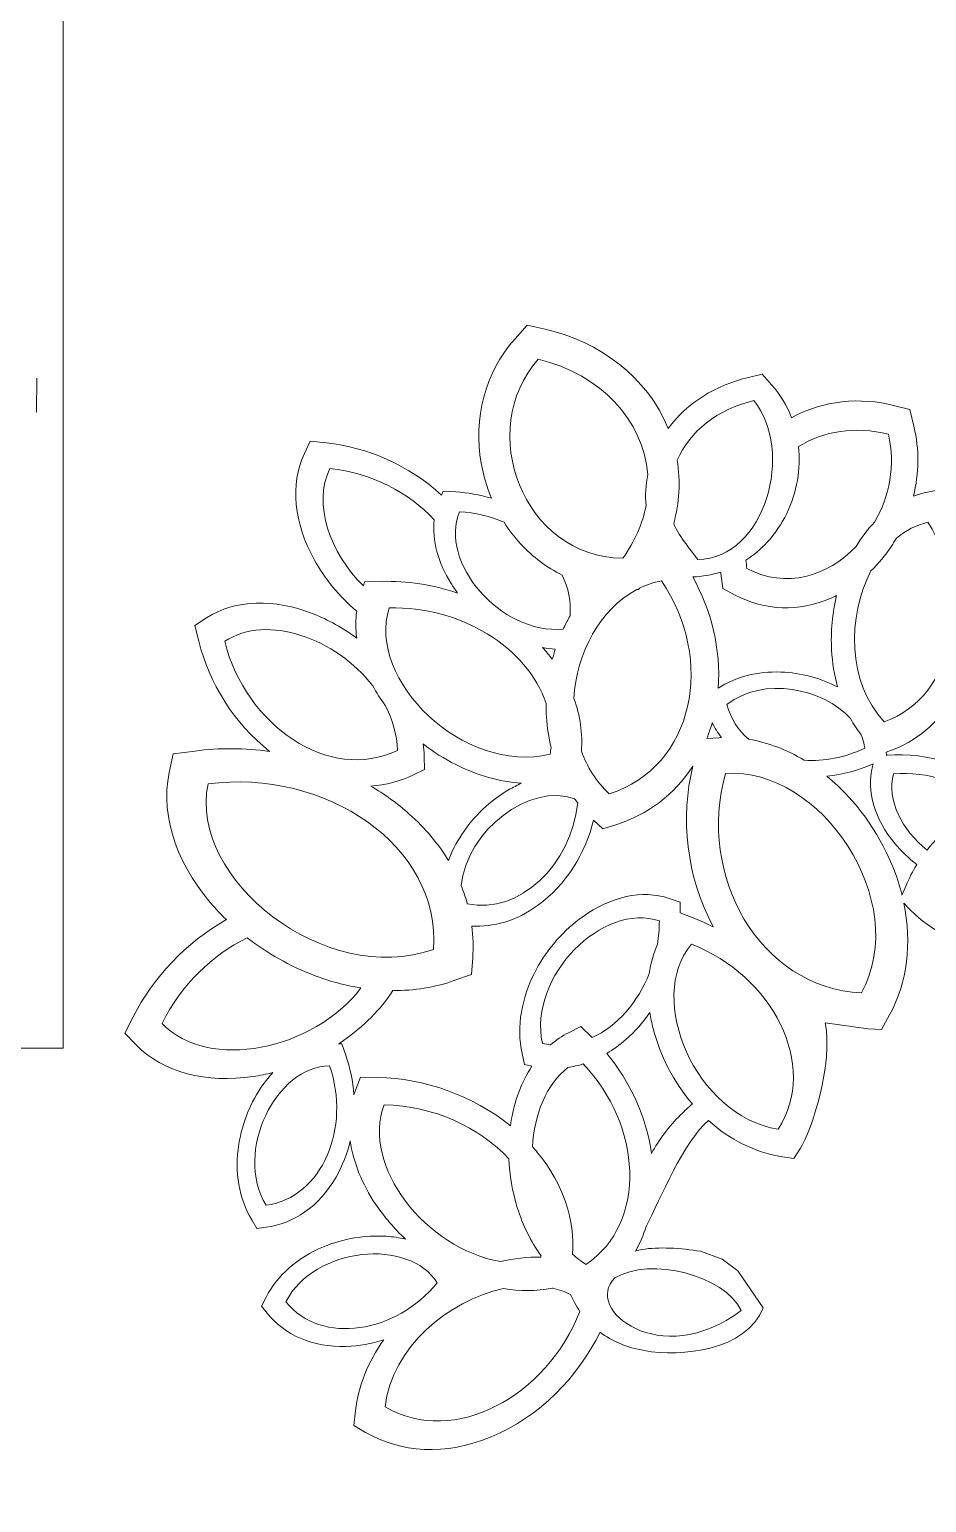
# Model space of a CAD drawing. Header units: millimetres. Extents: x -1446 to 831, y -460 to 128.
# Drawn here: x 309.9 to 415.5, y -219.4 to -45.9 of the extents above; entities that cross this region are included whole.
import ezdxf

# ---------------------------------------------------------------- set-up
doc = ezdxf.new("R2010")
doc.units = ezdxf.units.MM
doc.header["$MEASUREMENT"] = 0
doc.layers.add('layer 1', color=7, linetype='Continuous')

msp = doc.modelspace()

# ---------------------------------------------------------------- linework, layer by layer
at = {"layer": 'layer 1', "color": 250, "lineweight": 9}
msp.add_open_spline([(570.5007, -435.7743), (570.5007, -435.7743), (570.5007, -369.8689), (570.5007, -369.8689), (570.5007, -369.8689), (570.5007, -369.8689), (470.1369, -369.8689), (470.1369, -369.8689), (470.1369, -369.8689), (470.1369, -369.8689), (470.1369, -459.6205), (470.1369, -459.6205), (470.1369, -459.6205), (470.1369, -459.6205), (316.3769, -459.6205), (316.3769, -459.6205), (316.3769, -459.6205), (316.3769, -459.6205), (316.3769, -395.6046), (316.3769, -395.6046), (316.3769, -395.6046), (316.3769, -395.6046), (167.697, -395.6046), (167.697, -395.6046), (167.697, -395.6046), (167.697, -395.6046), (167.697, -292.7997), (167.697, -292.7997), (167.697, -292.7997), (167.697, -292.7997), (108.1785, -292.7997), (108.1785, -292.7997), (108.1785, -292.7997), (108.1785, -292.7997), (108.1785, -397.7602), (108.1785, -397.7602), (108.1785, -397.7602), (108.1785, -397.7602), (2.4685, -397.7602), (2.4685, -397.7602), (2.4685, -397.7602), (2.4685, -397.7602), (2.4685, -244.0002), (2.4685, -244.0002), (2.4685, -244.0002), (2.4685, -244.0002), (105.7376, -244.0002), (105.7376, -244.0002), (105.7376, -244.0002), (105.7376, -244.0002), (105.7376, -139.0397), (105.7376, -139.0397), (105.7376, -139.0397), (105.7376, -139.0397), (208.158, -139.0397), (208.158, -139.0397), (208.158, -139.0397), (208.158, -139.0397), (208.158, -12.1301), (208.158, -12.1301), (208.158, -12.1301), (208.158, -12.1301), (313.868, -12.1301), (313.868, -12.1301), (313.868, -12.1301), (313.868, -12.1301), (313.868, -165.8901), (313.868, -165.8901), (313.868, -165.8901), (313.868, -165.8901), (211.4476, -165.8901), (211.4476, -165.8901), (211.4476, -165.8901), (211.4476, -165.8901), (211.4476, -289.8946), (211.4476, -289.8946), (211.4476, -289.8946), (211.4476, -289.8946), (316.3219, -289.8946), (316.3219, -289.8946), (316.3219, -289.8946), (316.3219, -289.8946), (316.3219, -238.4803), (316.3219, -238.4803), (316.3219, -238.4803), (316.3219, -238.4803), (467.2317, -238.4803), (467.2317, -238.4803), (467.2317, -238.4803), (467.2317, -238.4803), (467.2317, -216.1089), (467.2317, -216.1089), (467.2317, -216.1089), (467.2317, -216.1089), (485.0678, -216.1089), (485.0678, -216.1089), (485.0678, -216.1089), (485.0678, -216.1089), (485.0678, -64.8891), (485.0678, -64.8891), (485.0678, -64.8891), (485.0678, -64.8891), (590.7778, -64.8891), (590.7778, -64.8891), (590.7778, -64.8891), (590.7778, -64.8891), (590.7778, -218.6491), (590.7778, -218.6491), (590.7778, -218.6491), (590.7778, -218.6491), (572.9417, -218.6491), (572.9417, -218.6491), (572.9417, -218.6491), (572.9417, -218.6491), (572.9417, -282.0143), (572.9417, -282.0143), (572.9417, -282.0143), (572.9417, -282.0143), (676.2107, -282.0143), (676.2107, -282.0143), (676.2107, -282.0143), (676.2107, -282.0143), (676.2107, -435.7743), (676.2107, -435.7743), (676.2107, -435.7743), (676.2107, -435.7743), (570.5007, -435.7743), (570.5007, -435.7743)], degree=3, knots=[0, 0, 0, 0, 0.03030303, 0.03030303, 0.03030303, 0.03030303, 0.06060606, 0.06060606, 0.06060606, 0.06060606, 0.09090909, 0.09090909, 0.09090909, 0.09090909, 0.12121212, 0.12121212, 0.12121212, 0.12121212, 0.15151515, 0.15151515, 0.15151515, 0.15151515, 0.18181818, 0.18181818, 0.18181818, 0.18181818, 0.21212121, 0.21212121, 0.21212121, 0.21212121, 0.24242424, 0.24242424, 0.24242424, 0.24242424, 0.27272727, 0.27272727, 0.27272727, 0.27272727, 0.3030303, 0.3030303, 0.3030303, 0.3030303, 0.33333333, 0.33333333, 0.33333333, 0.33333333, 0.36363636, 0.36363636, 0.36363636, 0.36363636, 0.39393939, 0.39393939, 0.39393939, 0.39393939, 0.42424242, 0.42424242, 0.42424242, 0.42424242, 0.45454545, 0.45454545, 0.45454545, 0.45454545, 0.48484848, 0.48484848, 0.48484848, 0.48484848, 0.51515152, 0.51515152, 0.51515152, 0.51515152, 0.54545455, 0.54545455, 0.54545455, 0.54545455, 0.57575758, 0.57575758, 0.57575758, 0.57575758, 0.60606061, 0.60606061, 0.60606061, 0.60606061, 0.63636364, 0.63636364, 0.63636364, 0.63636364, 0.66666667, 0.66666667, 0.66666667, 0.66666667, 0.6969697, 0.6969697, 0.6969697, 0.6969697, 0.72727273, 0.72727273, 0.72727273, 0.72727273, 0.75757576, 0.75757576, 0.75757576, 0.75757576, 0.78787879, 0.78787879, 0.78787879, 0.78787879, 0.81818182, 0.81818182, 0.81818182, 0.81818182, 0.84848485, 0.84848485, 0.84848485, 0.84848485, 0.87878788, 0.87878788, 0.87878788, 0.87878788, 0.90909091, 0.90909091, 0.90909091, 0.90909091, 0.93939394, 0.93939394, 0.93939394, 0.93939394, 1, 1, 1, 1], dxfattribs=at)
at = {"layer": 'layer 1', "color": 250, "lineweight": 20}
for points, knots in [([(382.5279, -186.8992), (384.1628, -183.7813), (386.919, -176.8565), (389.8759, -174.4405), (389.8759, -174.4405), (392.3883, -176.6959), (395.3055, -178.1646), (398.3327, -178.6548), (398.3327, -178.6548), (398.3327, -178.6548), (399.9079, -178.9104), (399.9079, -178.9104), (399.9079, -178.9104), (399.9079, -178.9104), (400.6955, -177.6899), (400.6955, -177.6899), (400.6955, -177.6899), (401.9583, -175.7266), (404.6055, -167.641), (403.5974, -162.9082), (403.5974, -162.9082), (403.5974, -162.9082), (408.6463, -163.6389), (408.6463, -163.6389), (408.6463, -163.6389), (408.6463, -163.6389), (410.239, -163.7234), (410.239, -163.7234), (410.239, -163.7234), (410.239, -163.7234), (411.1895, -161.9815), (411.1895, -161.9815), (411.1895, -161.9815), (413.2663, -158.1645), (413.8383, -153.5616), (412.8614, -148.8246), (412.8614, -148.8246), (412.8614, -148.8246), (413.5699, -149.5616), (413.5699, -149.5616), (413.5699, -149.5616), (416.9447, -153.0719), (421.9871, -154.9432), (427.9579, -154.2678), (427.9579, -154.2678), (428.6398, -154.1908), (429.3131, -154.0826), (429.9775, -153.9466), (429.9775, -153.9466), (427.7995, -155.7643), (426.2155, -158.0105), (425.4146, -160.4665), (425.4146, -160.4665), (425.4146, -160.4665), (424.9879, -161.7742), (424.9879, -161.7742), (424.9879, -161.7742), (424.9879, -161.7742), (425.9207, -162.6072), (425.9207, -162.6072), (425.9207, -162.6072), (428.719, -165.0988), (432.6967, -166.2336), (437.2375, -165.3593), (437.2375, -165.3593), (440.8323, -164.6672), (444.1102, -162.8584), (446.7194, -160.4471), (446.7194, -160.4471), (447.1743, -163.4591), (450.1647, -167.8197), (450.3362, -168.3759), (450.3362, -168.3759), (452.2855, -170.7418), (454.8683, -172.7755), (457.7678, -174.1404), (457.7678, -174.1404), (461.6354, -175.9589), (465.7186, -176.4315), (469.3354, -175.4617), (469.3354, -175.4617), (469.3354, -175.4617), (470.8226, -175.0618), (470.8226, -175.0618), (470.8226, -175.0618), (470.8226, -175.0618), (471.0338, -173.6727), (471.0338, -173.6727), (471.0338, -173.6727), (471.663, -169.5169), (470.2902, -165.079), (466.6866, -161.3474), (466.6866, -161.3474), (464.8254, -159.4162), (462.5946, -157.9057), (460.1966, -156.8185), (460.1966, -156.8185), (461.2262, -156.5347), (462.269, -156.1726), (463.3162, -155.7286), (463.3162, -155.7286), (471.9974, -152.052), (478.5138, -143.934), (481.321, -135.2884), (481.321, -135.2884), (481.321, -135.2884), (482.1702, -132.6683), (482.1702, -132.6683), (482.1702, -132.6683), (482.1702, -132.6683), (480.4058, -131.2105), (480.4058, -131.2105), (480.4058, -131.2105), (476.0278, -127.5889), (469.6566, -126.9205), (463.2326, -128.9128), (463.2326, -128.9128), (460.3374, -129.8105), (457.4775, -131.2299), (454.8638, -133.0844), (454.8638, -133.0844), (454.591, -131.4534), (454.1598, -129.8707), (453.5791, -128.3817), (453.5791, -128.3817), (453.5791, -128.3817), (453.1742, -127.342), (453.1742, -127.342), (453.1742, -127.342), (455.1499, -127.0732), (457.165, -126.3279), (459.123, -125.0584), (459.123, -125.0584), (464.0686, -121.8517), (467.1706, -116.2945), (467.9142, -110.8746), (467.9142, -110.8746), (467.9142, -110.8746), (468.1386, -109.2321), (468.1386, -109.2321), (468.1386, -109.2321), (468.1386, -109.2321), (466.8846, -108.5875), (466.8846, -108.5875), (466.8846, -108.5875), (463.7606, -106.9859), (459.7434, -107.3599), (455.999, -109.3047), (455.999, -109.3047), (453.5042, -110.6), (451.1898, -112.5567), (449.4343, -114.93), (449.4343, -114.93), (450.6574, -109.3469), (450.323, -103.4853), (448.6819, -98.343), (448.6819, -98.343), (448.6819, -98.343), (447.9074, -95.9089), (447.9074, -95.9089), (447.9074, -95.9089), (447.9074, -95.9089), (445.7295, -95.8459), (445.7295, -95.8459), (445.7295, -95.8459), (441.9102, -95.736), (438.1219, -97.2949), (434.8483, -100.0506), (434.8483, -100.0506), (435.1387, -94.8705), (433.0179, -89.726), (429.7355, -86.1722), (429.7355, -86.1722), (429.7355, -86.1722), (428.6794, -85.0295), (428.6794, -85.0295), (428.6794, -85.0295), (428.6794, -85.0295), (427.465, -85.5557), (427.465, -85.5557), (427.465, -85.5557), (424.4423, -86.8625), (422.3171, -89.9935), (421.4942, -93.8655), (421.4942, -93.8655), (420.9398, -96.4708), (420.9839, -99.3449), (421.6747, -102.0553), (421.6747, -102.0553), (422.5634, -105.5409), (424.4466, -108.4484), (427.0162, -110.2775), (427.0162, -110.2775), (427.0162, -110.2775), (427.3903, -110.5437), (427.3903, -110.5437), (427.3903, -110.5437), (426.6159, -112.4115), (426.0263, -114.3731), (425.6478, -116.3755), (425.6478, -116.3755), (425.3794, -117.7782), (425.2254, -119.1712), (425.177, -120.5405), (425.177, -120.5405), (424.253, -119.7613), (423.241, -119.1109), (422.1895, -118.6182), (422.1895, -118.6182), (422.1895, -118.6182), (421.2039, -118.1548), (421.2039, -118.1548), (421.2039, -118.1548), (421.2039, -118.1548), (421.0015, -118.3625), (421.0015, -118.3625), (421.0015, -118.3625), (422.0751, -112.5889), (420.7199, -106.4974), (417.8423, -101.811), (417.8423, -101.811), (417.8423, -101.811), (416.8435, -100.1839), (416.8435, -100.1839), (416.8435, -100.1839), (416.8435, -100.1839), (415.255, -100.528), (415.255, -100.528), (415.255, -100.528), (414.8283, -100.62), (414.4102, -100.7405), (414.001, -100.8875), (414.001, -100.8875), (414.6479, -98.2228), (414.705, -95.4073), (414.0539, -92.6762), (414.0539, -92.6762), (414.0539, -92.6762), (413.5831, -90.7076), (413.5831, -90.7076), (413.5831, -90.7076), (413.5831, -90.7076), (411.7923, -90.2479), (411.7923, -90.2479), (411.7923, -90.2479), (407.7047, -89.1972), (403.3531, -89.6169), (399.6439, -91.6602), (399.6439, -91.6602), (399.0983, -90.2593), (398.3151, -88.9468), (397.2811, -87.7887), (397.2811, -87.7887), (397.2811, -87.7887), (396.1766, -86.551), (396.1766, -86.551), (396.1766, -86.551), (396.1766, -86.551), (394.5619, -86.9232), (394.5619, -86.9232), (394.5619, -86.9232), (390.7911, -87.7918), (387.3591, -89.8814), (385.1151, -92.9279), (385.1151, -92.9279), (382.6379, -86.8498), (377.0059, -82.701), (370.6215, -81.2314), (370.6215, -81.2314), (370.6215, -81.2314), (368.5183, -80.7465), (368.5183, -80.7465), (368.5183, -80.7465), (368.5183, -80.7465), (367.0795, -82.36), (367.0795, -82.36), (367.0795, -82.36), (363.5067, -86.3688), (362.1867, -91.7931), (363.0975, -97.0309), (363.0975, -97.0309), (363.3439, -98.4433), (363.7487, -99.828), (364.3031, -101.1502), (364.3031, -101.1502), (362.9127, -100.7365), (361.4959, -100.4858), (360.1011, -100.4057), (360.1011, -100.4057), (360.1011, -100.4057), (358.6139, -100.3207), (358.6139, -100.3207), (358.6139, -100.3207), (358.6139, -100.3207), (358.4247, -100.7784), (358.4247, -100.7784), (358.4247, -100.7784), (354.6407, -97.276), (349.6863, -95.1437), (344.867, -94.6166), (344.867, -94.6166), (344.867, -94.6166), (342.9693, -94.4085), (342.9693, -94.4085), (342.9693, -94.4085), (342.9693, -94.4085), (342.267, -95.8754), (342.267, -95.8754), (342.267, -95.8754), (340.522, -99.5204), (341.0786, -104.1299), (343.4352, -108.3789), (343.4352, -108.3789), (344.6764, -110.6176), (346.3903, -112.7138), (348.4319, -114.4557), (348.4319, -114.4557), (348.2897, -115.4902), (348.2932, -116.5533), (348.431, -117.6264), (348.431, -117.6264), (346.8293, -116.4269), (345.087, -115.4524), (343.3005, -114.7519), (343.3005, -114.7519), (338.7769, -112.9778), (334.1345, -113.035), (330.7522, -115.2469), (330.7522, -115.2469), (330.7522, -115.2469), (329.3909, -116.137), (329.3909, -116.137), (329.3909, -116.137), (329.3909, -116.137), (329.848, -117.9903), (329.848, -117.9903), (329.848, -117.9903), (331.0492, -122.865), (333.9757, -127.6584), (338.1772, -130.9597), (338.1772, -130.9597), (335.2169, -130.5492), (332.2421, -130.5377), (329.3992, -130.9171), (329.3992, -130.9171), (329.3992, -130.9171), (326.8098, -131.2624), (326.8098, -131.2624), (326.8098, -131.2624), (326.8098, -131.2624), (326.3566, -133.4413), (326.3566, -133.4413), (326.3566, -133.4413), (325.2311, -138.8564), (327.4804, -144.7986), (332.0032, -149.6734), (332.0032, -149.6734), (332.3508, -150.0482), (332.7111, -150.4161), (333.0834, -150.7755), (333.0834, -150.7755), (328.3138, -153.4485), (324.4519, -157.6131), (322.1269, -162.2094), (322.1269, -162.2094), (322.1269, -162.2094), (321.1457, -164.1497), (321.1457, -164.1497), (321.1457, -164.1497), (321.1457, -164.1497), (322.4283, -165.4865), (322.4283, -165.4865), (322.4283, -165.4865), (325.6161, -168.8072), (330.7544, -170.059), (336.2289, -169.2481), (336.2289, -169.2481), (337.0086, -169.1328), (337.7905, -168.9761), (338.5697, -168.7799), (338.5697, -168.7799), (338.1517, -169.2309), (337.7552, -169.7193), (337.3844, -170.2424), (337.3844, -170.2424), (335.9676, -172.2405), (334.9573, -174.6842), (334.5542, -177.2248), (334.5542, -177.2248), (334.0364, -180.4931), (334.567, -183.6343), (336.0692, -186.1137), (336.0692, -186.1137), (336.0692, -186.1137), (336.6882, -187.1367), (336.6882, -187.1367), (336.6882, -187.1367), (336.6882, -187.1367), (337.7671, -186.9932), (337.7671, -186.9932), (337.7671, -186.9932), (340.9945, -186.5638), (343.9997, -184.5838), (345.9977, -181.0981), (345.9977, -181.0981), (346.77, -179.7513), (347.3231, -178.3045), (347.675, -176.8173), (347.675, -176.8173), (348.0222, -179.3337), (349.0642, -181.9135), (350.6895, -184.3225), (350.6895, -184.3225), (351.6707, -185.777), (352.8499, -187.1525), (354.1831, -188.3938), (354.1831, -188.3938), (353.4527, -188.2248), (352.6915, -188.1135), (351.9083, -188.0624), (351.9083, -188.0624), (349.4725, -187.9044), (346.8729, -188.3242), (344.508, -189.3094), (344.508, -189.3094), (341.4662, -190.5766), (339.0797, -192.6674), (337.7614, -195.2358), (337.7614, -195.2358), (337.7614, -195.2358), (337.2176, -196.2948), (337.2176, -196.2948), (337.2176, -196.2948), (337.2176, -196.2948), (337.9026, -197.1348), (337.9026, -197.1348), (337.9026, -197.1348), (339.9522, -199.6472), (343.2003, -201.1617), (347.1998, -201.0358), (347.1998, -201.0358), (348.7121, -200.9879), (350.1967, -200.7129), (351.6135, -200.2526), (351.6135, -200.2526), (349.7743, -202.8416), (348.6241, -205.706), (348.2955, -208.6192), (348.2955, -208.6192), (348.2955, -208.6192), (348.0992, -210.3576), (348.0992, -210.3576), (348.0992, -210.3576), (348.0992, -210.3576), (349.4769, -211.155), (349.4769, -211.155), (349.4769, -211.155), (353.5979, -213.5411), (358.8471, -213.9335), (364.2767, -211.6812), (364.2767, -211.6812), (369.9879, -209.3122), (374.4891, -204.6385), (377.0851, -199.3634), (377.0851, -199.3634), (378.5019, -200.4089), (380.2531, -201.163), (382.2947, -201.5238), (382.2947, -201.5238), (386.6419, -202.2925), (394.3189, -201.565), (396.289, -196.4789), (396.289, -196.4789), (396.289, -196.4789), (393.3075, -192.116), (393.3075, -192.116), (393.3075, -192.116), (393.3075, -192.116), (391.469, -190.7422), (391.469, -190.7422), (391.469, -190.7422), (391.469, -190.7422), (388.9019, -189.825), (388.9019, -189.825), (388.9019, -189.825), (386.7114, -189.4586), (383.8803, -189.2785), (382.0659, -189.6244), (382.0659, -189.6244), (381.7975, -189.6759), (381.5291, -189.7336), (381.2695, -189.7978), (381.2695, -189.7978), (381.7755, -188.9041), (382.1979, -187.9362), (382.5279, -186.8992)], [0, 0, 0, 0, 0.008, 0.008, 0.008, 0.008, 0.016, 0.016, 0.016, 0.016, 0.024, 0.024, 0.024, 0.024, 0.032, 0.032, 0.032, 0.032, 0.04, 0.04, 0.04, 0.04, 0.048, 0.048, 0.048, 0.048, 0.056, 0.056, 0.056, 0.056, 0.064, 0.064, 0.064, 0.064, 0.072, 0.072, 0.072, 0.072, 0.08, 0.08, 0.08, 0.08, 0.088, 0.088, 0.088, 0.088, 0.096, 0.096, 0.096, 0.096, 0.104, 0.104, 0.104, 0.104, 0.112, 0.112, 0.112, 0.112, 0.12, 0.12, 0.12, 0.12, 0.128, 0.128, 0.128, 0.128, 0.136, 0.136, 0.136, 0.136, 0.144, 0.144, 0.144, 0.144, 0.152, 0.152, 0.152, 0.152, 0.16, 0.16, 0.16, 0.16, 0.168, 0.168, 0.168, 0.168, 0.176, 0.176, 0.176, 0.176, 0.184, 0.184, 0.184, 0.184, 0.192, 0.192, 0.192, 0.192, 0.2, 0.2, 0.2, 0.2, 0.208, 0.208, 0.208, 0.208, 0.216, 0.216, 0.216, 0.216, 0.224, 0.224, 0.224, 0.224, 0.232, 0.232, 0.232, 0.232, 0.24, 0.24, 0.24, 0.24, 0.248, 0.248, 0.248, 0.248, 0.256, 0.256, 0.256, 0.256, 0.264, 0.264, 0.264, 0.264, 0.272, 0.272, 0.272, 0.272, 0.28, 0.28, 0.28, 0.28, 0.288, 0.288, 0.288, 0.288, 0.296, 0.296, 0.296, 0.296, 0.304, 0.304, 0.304, 0.304, 0.312, 0.312, 0.312, 0.312, 0.32, 0.32, 0.32, 0.32, 0.328, 0.328, 0.328, 0.328, 0.336, 0.336, 0.336, 0.336, 0.344, 0.344, 0.344, 0.344, 0.352, 0.352, 0.352, 0.352, 0.36, 0.36, 0.36, 0.36, 0.368, 0.368, 0.368, 0.368, 0.376, 0.376, 0.376, 0.376, 0.384, 0.384, 0.384, 0.384, 0.392, 0.392, 0.392, 0.392, 0.4, 0.4, 0.4, 0.4, 0.408, 0.408, 0.408, 0.408, 0.416, 0.416, 0.416, 0.416, 0.424, 0.424, 0.424, 0.424, 0.432, 0.432, 0.432, 0.432, 0.44, 0.44, 0.44, 0.44, 0.448, 0.448, 0.448, 0.448, 0.456, 0.456, 0.456, 0.456, 0.464, 0.464, 0.464, 0.464, 0.472, 0.472, 0.472, 0.472, 0.48, 0.48, 0.48, 0.48, 0.488, 0.488, 0.488, 0.488, 0.496, 0.496, 0.496, 0.496, 0.504, 0.504, 0.504, 0.504, 0.512, 0.512, 0.512, 0.512, 0.52, 0.52, 0.52, 0.52, 0.528, 0.528, 0.528, 0.528, 0.536, 0.536, 0.536, 0.536, 0.544, 0.544, 0.544, 0.544, 0.552, 0.552, 0.552, 0.552, 0.56, 0.56, 0.56, 0.56, 0.568, 0.568, 0.568, 0.568, 0.576, 0.576, 0.576, 0.576, 0.584, 0.584, 0.584, 0.584, 0.592, 0.592, 0.592, 0.592, 0.6, 0.6, 0.6, 0.6, 0.608, 0.608, 0.608, 0.608, 0.616, 0.616, 0.616, 0.616, 0.624, 0.624, 0.624, 0.624, 0.632, 0.632, 0.632, 0.632, 0.64, 0.64, 0.64, 0.64, 0.648, 0.648, 0.648, 0.648, 0.656, 0.656, 0.656, 0.656, 0.664, 0.664, 0.664, 0.664, 0.672, 0.672, 0.672, 0.672, 0.68, 0.68, 0.68, 0.68, 0.688, 0.688, 0.688, 0.688, 0.696, 0.696, 0.696, 0.696, 0.704, 0.704, 0.704, 0.704, 0.712, 0.712, 0.712, 0.712, 0.72, 0.72, 0.72, 0.72, 0.728, 0.728, 0.728, 0.728, 0.736, 0.736, 0.736, 0.736, 0.744, 0.744, 0.744, 0.744, 0.752, 0.752, 0.752, 0.752, 0.76, 0.76, 0.76, 0.76, 0.768, 0.768, 0.768, 0.768, 0.776, 0.776, 0.776, 0.776, 0.784, 0.784, 0.784, 0.784, 0.792, 0.792, 0.792, 0.792, 0.8, 0.8, 0.8, 0.8, 0.808, 0.808, 0.808, 0.808, 0.816, 0.816, 0.816, 0.816, 0.824, 0.824, 0.824, 0.824, 0.832, 0.832, 0.832, 0.832, 0.84, 0.84, 0.84, 0.84, 0.848, 0.848, 0.848, 0.848, 0.856, 0.856, 0.856, 0.856, 0.864, 0.864, 0.864, 0.864, 0.872, 0.872, 0.872, 0.872, 0.88, 0.88, 0.88, 0.88, 0.888, 0.888, 0.888, 0.888, 0.896, 0.896, 0.896, 0.896, 0.904, 0.904, 0.904, 0.904, 0.912, 0.912, 0.912, 0.912, 0.92, 0.92, 0.92, 0.92, 0.928, 0.928, 0.928, 0.928, 0.936, 0.936, 0.936, 0.936, 0.944, 0.944, 0.944, 0.944, 0.952, 0.952, 0.952, 0.952, 0.96, 0.96, 0.96, 0.96, 0.968, 0.968, 0.968, 0.968, 0.976, 0.976, 0.976, 0.976, 0.984, 0.984, 0.984, 0.984, 1, 1, 1, 1]), ([(382.7083, -98.3566), (382.4619, -99.5833), (382.4003, -100.8096), (382.5059, -102.0152), (382.5059, -102.0152), (382.1055, -104.0969), (381.2166, -106.1996), (379.7647, -108.2227), (379.7647, -108.2227), (367.9815, -108.0696), (362.4155, -93.0793), (369.8031, -84.7879), (369.8031, -84.7879), (377.2259, -86.4977), (382.189, -92.0369), (382.7083, -98.3566)], [0, 0, 0, 0, 0.2, 0.2, 0.2, 0.2, 0.4, 0.4, 0.4, 0.4, 0.6, 0.6, 0.6, 0.6, 1, 1, 1, 1]), ([(395.191, -89.6512), (390.8879, -90.6421), (387.6627, -93.3093), (386.1711, -96.6454), (386.1711, -96.6454), (386.5935, -99.1763), (386.4307, -101.698), (385.7619, -104.1074), (385.7619, -104.1074), (386.1359, -105.2936), (387.7595, -107.2028), (388.5867, -108.353), (388.5867, -108.353), (396.5815, -108.2469), (400.0091, -95.5063), (395.191, -89.6512)], [0, 0, 0, 0, 0.2, 0.2, 0.2, 0.2, 0.4, 0.4, 0.4, 0.4, 0.6, 0.6, 0.6, 0.6, 1, 1, 1, 1]), ([(400.4667, -95.0597), (400.6075, -96.3735), (400.5634, -97.7155), (400.3347, -99.0426), (400.3347, -99.0426), (399.8639, -101.7455), (398.6318, -104.3177), (396.7663, -106.3351), (396.7663, -106.3351), (396.0139, -107.1491), (395.1778, -107.8505), (394.2759, -108.4308), (394.2759, -108.4308), (394.3023, -108.7578), (394.3375, -109.0886), (394.3858, -109.4226), (394.3858, -109.4226), (399.0059, -111.8562), (403.8943, -110.3026), (407.2383, -106.8495), (407.2383, -106.8495), (407.8807, -105.7724), (408.6154, -104.7982), (409.4251, -103.9499), (409.4251, -103.9499), (411.1587, -100.946), (411.9067, -97.2579), (411.0399, -93.6125), (411.0399, -93.6125), (407.159, -92.6155), (403.4278, -93.235), (400.4667, -95.0597)], [0, 0, 0, 0, 0.11111111, 0.11111111, 0.11111111, 0.11111111, 0.22222222, 0.22222222, 0.22222222, 0.22222222, 0.33333333, 0.33333333, 0.33333333, 0.33333333, 0.44444444, 0.44444444, 0.44444444, 0.44444444, 0.55555556, 0.55555556, 0.55555556, 0.55555556, 0.66666667, 0.66666667, 0.66666667, 0.66666667, 0.77777778, 0.77777778, 0.77777778, 0.77777778, 1, 1, 1, 1]), ([(357.5623, -103.6907), (354.6143, -100.4813), (350.1923, -98.1648), (345.2713, -97.6337), (345.2713, -97.6337), (343.2333, -101.8907), (345.2784, -107.5341), (349.2159, -111.4695), (349.2159, -111.4695), (349.2159, -111.4695), (349.3668, -110.9978), (349.3668, -110.9978), (349.3668, -110.9978), (349.3668, -110.9978), (351.3979, -110.9406), (351.3979, -110.9406), (351.3979, -110.9406), (354.3327, -110.8579), (357.3951, -111.3177), (360.3167, -112.3099), (360.3167, -112.3099), (360.0395, -111.9398), (359.7799, -111.5614), (359.5423, -111.176), (359.5423, -111.176), (358.0155, -108.7366), (357.2939, -106.0945), (357.5623, -103.6907)], [0, 0, 0, 0, 0.125, 0.125, 0.125, 0.125, 0.25, 0.25, 0.25, 0.25, 0.375, 0.375, 0.375, 0.375, 0.5, 0.5, 0.5, 0.5, 0.625, 0.625, 0.625, 0.625, 0.75, 0.75, 0.75, 0.75, 1, 1, 1, 1]), ([(360.5367, -102.7381), (358.0903, -108.6104), (365.3151, -117.2172), (372.7467, -116.5563), (372.7467, -116.5563), (372.7819, -116.4877), (372.8127, -116.4194), (372.8435, -116.3508), (372.8435, -116.3508), (373.0679, -115.8906), (373.3011, -115.4422), (373.5519, -115.0066), (373.5519, -115.0066), (373.7059, -113.3316), (373.3583, -111.6961), (372.6279, -110.1926), (372.6279, -110.1926), (370.8195, -109.3033), (369.1739, -108.0749), (367.7527, -106.538), (367.7527, -106.538), (367.0179, -105.746), (366.3623, -104.8884), (365.7815, -103.9802), (365.7815, -103.9802), (364.1623, -103.2833), (362.3847, -102.8442), (360.5367, -102.7381)], [0, 0, 0, 0, 0.125, 0.125, 0.125, 0.125, 0.25, 0.25, 0.25, 0.25, 0.375, 0.375, 0.375, 0.375, 0.5, 0.5, 0.5, 0.5, 0.625, 0.625, 0.625, 0.625, 0.75, 0.75, 0.75, 0.75, 1, 1, 1, 1]), ([(408.9939, -109.7077), (409.8871, -108.8387), (410.6923, -107.8646), (411.4007, -106.8077), (411.4007, -106.8077), (411.6074, -106.4974), (411.8055, -106.1816), (411.9902, -105.8595), (411.9902, -105.8595), (413.0859, -104.936), (414.3355, -104.2768), (415.7083, -103.9798), (415.7083, -103.9798), (421.019, -112.6363), (419.0039, -124.4605), (410.5602, -127.4886), (410.5602, -127.4886), (406.1602, -122.8281), (406.1998, -115.0687), (408.9939, -109.7077)], [0, 0, 0, 0, 0.16666667, 0.16666667, 0.16666667, 0.16666667, 0.33333333, 0.33333333, 0.33333333, 0.33333333, 0.5, 0.5, 0.5, 0.5, 0.66666667, 0.66666667, 0.66666667, 0.66666667, 1, 1, 1, 1]), ([(374.0139, -124.7232), (374.7619, -126.7793), (375.0479, -128.8789), (374.8939, -130.9285), (374.8939, -130.9285), (375.5715, -132.7919), (376.6495, -134.5202), (378.1763, -135.9678), (378.1763, -135.9678), (388.2435, -132.7355), (390.6459, -120.1119), (384.3099, -110.8698), (384.3099, -110.8698), (383.4034, -111.0453), (382.5455, -111.3392), (381.7359, -111.7335), (381.7359, -111.7335), (381.7359, -111.7335), (381.6171, -111.8967), (381.6171, -111.8967), (381.6171, -111.8967), (381.6171, -111.8967), (381.4235, -111.8941), (381.4235, -111.8941), (381.4235, -111.8941), (377.0939, -114.1825), (374.3087, -119.3895), (374.0139, -124.7232)], [0, 0, 0, 0, 0.125, 0.125, 0.125, 0.125, 0.25, 0.25, 0.25, 0.25, 0.375, 0.375, 0.375, 0.375, 0.5, 0.5, 0.5, 0.5, 0.625, 0.625, 0.625, 0.625, 0.75, 0.75, 0.75, 0.75, 1, 1, 1, 1]), ([(391.0023, -123.5034), (393.0483, -122.1756), (395.6266, -121.5151), (398.3943, -121.6154), (398.3943, -121.6154), (400.7439, -121.7003), (403.0759, -122.3305), (405.0691, -123.3701), (405.0691, -123.3701), (404.6819, -121.9916), (404.4399, -120.5317), (404.3563, -119.0177), (404.3563, -119.0177), (404.2419, -116.8586), (404.4486, -114.6819), (404.9371, -112.6153), (404.9371, -112.6153), (404.6863, -112.7402), (404.4354, -112.8576), (404.1759, -112.9677), (404.1759, -112.9677), (400.4887, -114.5486), (396.5419, -114.4069), (393.0087, -112.5466), (393.0087, -112.5466), (393.0087, -112.5466), (391.5523, -111.7792), (391.5523, -111.7792), (391.5523, -111.7792), (391.5523, -111.7792), (391.3058, -110.0047), (391.3058, -110.0047), (391.3058, -110.0047), (391.2971, -109.9488), (391.2926, -109.8929), (391.2839, -109.8375), (391.2839, -109.8375), (390.2367, -110.1684), (389.1411, -110.3637), (388.0103, -110.4144), (388.0103, -110.4144), (390.1971, -114.3308), (391.3367, -118.9359), (391.0023, -123.5034)], [0, 0, 0, 0, 0.08333333, 0.08333333, 0.08333333, 0.08333333, 0.16666667, 0.16666667, 0.16666667, 0.16666667, 0.25, 0.25, 0.25, 0.25, 0.33333333, 0.33333333, 0.33333333, 0.33333333, 0.41666667, 0.41666667, 0.41666667, 0.41666667, 0.5, 0.5, 0.5, 0.5, 0.58333333, 0.58333333, 0.58333333, 0.58333333, 0.66666667, 0.66666667, 0.66666667, 0.66666667, 0.75, 0.75, 0.75, 0.75, 0.83333333, 0.83333333, 0.83333333, 0.83333333, 1, 1, 1, 1]), ([(352.2603, -114.0624), (349.5543, -122.5346), (360.9811, -133.7295), (371.2067, -131.2906), (371.2067, -131.2906), (371.2551, -131.0222), (371.2947, -130.7547), (371.3255, -130.4884), (371.3255, -130.4884), (371.0395, -129.3423), (370.8547, -128.1499), (370.7799, -126.9249), (370.7799, -126.9249), (370.7491, -126.3833), (370.7359, -125.8407), (370.7447, -125.2996), (370.7447, -125.2996), (368.4875, -118.7), (360.6687, -113.8257), (352.2603, -114.0624)], [0, 0, 0, 0, 0.16666667, 0.16666667, 0.16666667, 0.16666667, 0.33333333, 0.33333333, 0.33333333, 0.33333333, 0.5, 0.5, 0.5, 0.5, 0.66666667, 0.66666667, 0.66666667, 0.66666667, 1, 1, 1, 1]), ([(332.8924, -117.9925), (337.9084, -114.7118), (346.0123, -117.6642), (350.3287, -123.2377), (350.3287, -123.2377), (350.7555, -124.0201), (351.2483, -124.7896), (351.8027, -125.5385), (351.8027, -125.5385), (352.6519, -127.177), (353.1755, -128.9656), (353.2415, -130.8387), (353.2415, -130.8387), (345.1569, -134.7235), (335.323, -127.8555), (332.8924, -117.9925)], [0, 0, 0, 0, 0.2, 0.2, 0.2, 0.2, 0.4, 0.4, 0.4, 0.4, 0.6, 0.6, 0.6, 0.6, 1, 1, 1, 1]), ([(371.8227, -118.909), (371.3211, -118.8795), (370.8195, -118.8192), (370.3135, -118.729), (370.3135, -118.729), (370.7271, -119.1818), (371.1099, -119.6429), (371.4663, -120.1106), (371.4663, -120.1106), (371.5763, -119.7058), (371.6907, -119.305), (371.8227, -118.909)], [0, 0, 0, 0, 0.25, 0.25, 0.25, 0.25, 0.5, 0.5, 0.5, 0.5, 1, 1, 1, 1]), ([(408.259, -130.5734), (408.1887, -130.0313), (408.0434, -129.5086), (407.8323, -129.0101), (407.8323, -129.0101), (407.3747, -128.4112), (406.9566, -127.7732), (406.5871, -127.1013), (406.5871, -127.1013), (403.3618, -123.5149), (396.3219, -122.0713), (392.0319, -125.4404), (392.0319, -125.4404), (392.4587, -127.1018), (393.3739, -128.4724), (394.6059, -129.5262), (394.6059, -129.5262), (396.8455, -129.9002), (399.0499, -130.7534), (401.1223, -132.0021), (401.1223, -132.0021), (403.4719, -132.1579), (405.9755, -131.7028), (408.259, -130.5734)], [0, 0, 0, 0, 0.14285714, 0.14285714, 0.14285714, 0.14285714, 0.28571429, 0.28571429, 0.28571429, 0.28571429, 0.42857143, 0.42857143, 0.42857143, 0.42857143, 0.57142857, 0.57142857, 0.57142857, 0.57142857, 0.71428571, 0.71428571, 0.71428571, 0.71428571, 1, 1, 1, 1]), ([(424.4994, -136.1249), (420.8563, -132.5961), (415.6114, -131.0381), (410.9166, -131.4217), (410.9166, -131.4217), (410.9166, -131.4217), (410.8331, -131.4278), (410.8331, -131.4278), (410.8331, -131.4278), (410.8331, -131.4278), (410.7847, -131.0411), (410.7847, -131.0411), (410.7847, -131.0411), (410.7847, -131.0411), (411.2906, -130.8598), (411.2906, -130.8598), (411.2906, -130.8598), (414.2914, -129.784), (416.9006, -127.6536), (418.7223, -124.5779), (418.7223, -124.5779), (418.7487, -124.9775), (418.797, -125.3831), (418.8718, -125.7919), (418.8718, -125.7919), (419.2018, -127.6303), (419.9895, -129.4857), (421.1511, -131.0636), (421.1511, -131.0636), (422.6515, -133.0924), (424.6402, -134.4841), (426.7919, -134.9941), (426.7919, -134.9941), (426.7919, -134.9941), (427.4122, -135.1415), (427.4122, -135.1415), (427.4122, -135.1415), (426.4266, -135.409), (425.4542, -135.7368), (424.4994, -136.1249)], [0, 0, 0, 0, 0.09090909, 0.09090909, 0.09090909, 0.09090909, 0.18181818, 0.18181818, 0.18181818, 0.18181818, 0.27272727, 0.27272727, 0.27272727, 0.27272727, 0.36363636, 0.36363636, 0.36363636, 0.36363636, 0.45454545, 0.45454545, 0.45454545, 0.45454545, 0.54545455, 0.54545455, 0.54545455, 0.54545455, 0.63636364, 0.63636364, 0.63636364, 0.63636364, 0.72727273, 0.72727273, 0.72727273, 0.72727273, 0.81818182, 0.81818182, 0.81818182, 0.81818182, 1, 1, 1, 1]), ([(391.3983, -129.3256), (390.9627, -128.7742), (390.5931, -128.1886), (390.2939, -127.577), (390.2939, -127.577), (390.1707, -128.0174), (390.0299, -128.4548), (389.8759, -128.8895), (389.8759, -128.8895), (389.8098, -129.0739), (389.7439, -129.256), (389.6735, -129.436), (389.6735, -129.436), (389.6735, -129.436), (391.0815, -129.3427), (391.0815, -129.3427), (391.0815, -129.3427), (391.1871, -129.3357), (391.2926, -129.3299), (391.3983, -129.3256)], [0, 0, 0, 0, 0.16666667, 0.16666667, 0.16666667, 0.16666667, 0.33333333, 0.33333333, 0.33333333, 0.33333333, 0.5, 0.5, 0.5, 0.5, 0.66666667, 0.66666667, 0.66666667, 0.66666667, 1, 1, 1, 1]), ([(350.0867, -135.0407), (351.6927, -135.9836), (353.2195, -137.0801), (354.6275, -138.3323), (354.6275, -138.3323), (356.5327, -140.0259), (358.0683, -141.8691), (359.2431, -143.802), (359.2431, -143.802), (359.6303, -142.7632), (360.1495, -141.7406), (360.7963, -140.758), (360.7963, -140.758), (362.2263, -138.5818), (364.1755, -136.7483), (366.3139, -135.4952), (366.3139, -135.4952), (366.8199, -135.1987), (367.3347, -134.9369), (367.8539, -134.7111), (367.8539, -134.7111), (365.2755, -134.5351), (362.6399, -133.7929), (360.1055, -132.5125), (360.1055, -132.5125), (358.7459, -131.8256), (357.4523, -131.0033), (356.2599, -130.0762), (356.2599, -130.0762), (356.3215, -130.5518), (356.3655, -131.0275), (356.3787, -131.5031), (356.3787, -131.5031), (356.3787, -131.5031), (356.4359, -133.0981), (356.4359, -133.0981), (356.4359, -133.0981), (356.4359, -133.0981), (355.1291, -133.7269), (355.1291, -133.7269), (355.1291, -133.7269), (353.5715, -134.4757), (351.8687, -134.9245), (350.0867, -135.0407)], [0, 0, 0, 0, 0.08333333, 0.08333333, 0.08333333, 0.08333333, 0.16666667, 0.16666667, 0.16666667, 0.16666667, 0.25, 0.25, 0.25, 0.25, 0.33333333, 0.33333333, 0.33333333, 0.33333333, 0.41666667, 0.41666667, 0.41666667, 0.41666667, 0.5, 0.5, 0.5, 0.5, 0.58333333, 0.58333333, 0.58333333, 0.58333333, 0.66666667, 0.66666667, 0.66666667, 0.66666667, 0.75, 0.75, 0.75, 0.75, 0.83333333, 0.83333333, 0.83333333, 0.83333333, 1, 1, 1, 1]), ([(330.9242, -134.7938), (328.5962, -145.9936), (344.7125, -158.7805), (357.4655, -154.2898), (357.4655, -154.2898), (358.3719, -142.0477), (344.7042, -132.9565), (330.9242, -134.7938)], [0, 0, 0, 0, 0.33333333, 0.33333333, 0.33333333, 0.33333333, 1, 1, 1, 1]), ([(350.9403, -169.3563), (356.3479, -169.4764), (362.0723, -171.4229), (366.5427, -175.0538), (366.5427, -175.0538), (366.5603, -174.9214), (366.5779, -174.789), (366.5999, -174.6569), (366.5999, -174.6569), (366.9959, -172.1551), (367.8407, -169.8773), (369.0683, -168.0156), (369.0683, -168.0156), (369.0683, -168.0156), (368.1839, -167.8348), (368.1839, -167.8348), (368.1839, -167.8348), (368.1839, -167.8348), (367.9067, -166.5403), (367.9067, -166.5403), (367.9067, -166.5403), (367.2379, -163.4027), (367.8231, -159.9258), (369.5523, -156.6966), (369.5523, -156.6966), (370.8943, -154.1864), (372.8391, -151.9983), (375.0435, -150.4236), (375.0435, -150.4236), (378.3259, -148.0823), (382.0703, -147.1904), (385.2383, -148.2864), (385.2383, -148.2864), (385.2383, -148.2864), (386.5143, -148.7274), (386.5143, -148.7274), (386.5143, -148.7274), (386.5143, -148.7274), (386.5187, -149.9853), (386.5187, -149.9853), (386.5187, -149.9853), (386.5187, -149.9853), (388.2347, -150.644), (388.2347, -150.644), (388.2347, -150.644), (388.9695, -150.9269), (389.6999, -151.2525), (390.4171, -151.6177), (390.4171, -151.6177), (387.2315, -145.6632), (386.5494, -138.7583), (388.0103, -132.703), (388.0103, -132.703), (385.8367, -136.0712), (382.6819, -138.4005), (379.0475, -139.5674), (379.0475, -139.5674), (379.0475, -139.5674), (377.4194, -140.0906), (377.4194, -140.0906), (377.4194, -140.0906), (377.4194, -140.0906), (376.3283, -139.0557), (376.3283, -139.0557), (376.3283, -139.0557), (375.3735, -142.9189), (373.1207, -146.6558), (369.7415, -149.1), (369.7415, -149.1), (367.2203, -150.9208), (364.5275, -151.6855), (361.9887, -151.5227), (361.9887, -151.5227), (362.1471, -152.7639), (362.1823, -154.0104), (362.0899, -155.2486), (362.0899, -155.2486), (362.0899, -155.2486), (361.9447, -157.2308), (361.9447, -157.2308), (361.9447, -157.2308), (361.9447, -157.2308), (359.8855, -157.9559), (359.8855, -157.9559), (359.8855, -157.9559), (357.6283, -158.7505), (355.2039, -159.1395), (352.7047, -159.1298), (352.7047, -159.1298), (351.2395, -161.3487), (349.2635, -163.3516), (346.8694, -165.0131), (346.8694, -165.0131), (346.6816, -165.1437), (346.4915, -165.2713), (346.2996, -165.3967), (346.2996, -165.3967), (346.2996, -165.3967), (346.6705, -165.3959), (346.6705, -165.3959), (346.6705, -165.3959), (346.6705, -165.3959), (347.1453, -166.7453), (347.1453, -166.7453), (347.1453, -166.7453), (347.6609, -168.2087), (347.987, -169.7844), (348.1023, -171.3965), (348.1023, -171.3965), (348.1503, -171.2492), (348.2017, -171.1026), (348.2563, -170.9575), (348.2563, -170.9575), (348.2563, -170.9575), (348.8758, -169.3105), (348.8758, -169.3105), (348.8758, -169.3105), (348.8758, -169.3105), (350.9403, -169.3563), (350.9403, -169.3563)], [0, 0, 0, 0, 0.03225806, 0.03225806, 0.03225806, 0.03225806, 0.06451613, 0.06451613, 0.06451613, 0.06451613, 0.09677419, 0.09677419, 0.09677419, 0.09677419, 0.12903226, 0.12903226, 0.12903226, 0.12903226, 0.16129032, 0.16129032, 0.16129032, 0.16129032, 0.19354839, 0.19354839, 0.19354839, 0.19354839, 0.22580645, 0.22580645, 0.22580645, 0.22580645, 0.25806452, 0.25806452, 0.25806452, 0.25806452, 0.29032258, 0.29032258, 0.29032258, 0.29032258, 0.32258065, 0.32258065, 0.32258065, 0.32258065, 0.35483871, 0.35483871, 0.35483871, 0.35483871, 0.38709677, 0.38709677, 0.38709677, 0.38709677, 0.41935484, 0.41935484, 0.41935484, 0.41935484, 0.4516129, 0.4516129, 0.4516129, 0.4516129, 0.48387097, 0.48387097, 0.48387097, 0.48387097, 0.51612903, 0.51612903, 0.51612903, 0.51612903, 0.5483871, 0.5483871, 0.5483871, 0.5483871, 0.58064516, 0.58064516, 0.58064516, 0.58064516, 0.61290323, 0.61290323, 0.61290323, 0.61290323, 0.64516129, 0.64516129, 0.64516129, 0.64516129, 0.67741935, 0.67741935, 0.67741935, 0.67741935, 0.70967742, 0.70967742, 0.70967742, 0.70967742, 0.74193548, 0.74193548, 0.74193548, 0.74193548, 0.77419355, 0.77419355, 0.77419355, 0.77419355, 0.80645161, 0.80645161, 0.80645161, 0.80645161, 0.83870968, 0.83870968, 0.83870968, 0.83870968, 0.87096774, 0.87096774, 0.87096774, 0.87096774, 0.90322581, 0.90322581, 0.90322581, 0.90322581, 0.93548387, 0.93548387, 0.93548387, 0.93548387, 1, 1, 1, 1]), ([(391.8779, -133.5548), (403.1111, -132.8112), (413.7546, -148.6187), (407.8807, -159.4048), (407.8807, -159.4048), (395.7938, -158.7624), (388.4811, -145.5633), (391.8779, -133.5548)], [0, 0, 0, 0, 0.33333333, 0.33333333, 0.33333333, 0.33333333, 1, 1, 1, 1]), ([(409.2535, -132.4065), (409.2535, -132.4065), (409.1699, -132.7254), (409.1699, -132.7254), (409.1699, -132.7254), (408.3955, -135.6738), (409.4691, -139.0082), (411.8187, -141.8189), (411.8187, -141.8189), (412.5666, -142.713), (413.4378, -143.5437), (414.3927, -144.2816), (414.3927, -144.2816), (413.8998, -145.0701), (413.4774, -145.8898), (413.1255, -146.7359), (413.1255, -146.7359), (413.1255, -146.7359), (412.6458, -147.8892), (412.6458, -147.8892), (412.6458, -147.8892), (412.6019, -147.696), (412.5491, -147.5024), (412.4963, -147.3088), (412.4963, -147.3088), (411.3699, -143.2155), (409.1743, -139.3545), (406.3187, -136.2679), (406.3187, -136.2679), (405.5135, -135.4019), (404.6687, -134.6038), (403.7842, -133.8809), (403.7842, -133.8809), (405.7071, -133.6908), (407.5727, -133.1808), (409.2535, -132.4065)], [0, 0, 0, 0, 0.1, 0.1, 0.1, 0.1, 0.2, 0.2, 0.2, 0.2, 0.3, 0.3, 0.3, 0.3, 0.4, 0.4, 0.4, 0.4, 0.5, 0.5, 0.5, 0.5, 0.6, 0.6, 0.6, 0.6, 0.7, 0.7, 0.7, 0.7, 0.8, 0.8, 0.8, 0.8, 1, 1, 1, 1]), ([(415.6027, -142.5845), (412.659, -140.2076), (410.8286, -136.7206), (411.647, -133.5984), (411.647, -133.5984), (415.7522, -133.2636), (419.7475, -134.6658), (422.4358, -137.0775), (422.4358, -137.0775), (419.6859, -138.507), (417.3583, -140.3898), (415.6027, -142.5845)], [0, 0, 0, 0, 0.25, 0.25, 0.25, 0.25, 0.5, 0.5, 0.5, 0.5, 1, 1, 1, 1]), ([(360.7435, -146.7865), (361.0251, -147.4843), (361.2627, -148.1897), (361.4607, -148.8994), (361.4607, -148.8994), (367.6427, -150.2075), (373.6751, -144.2851), (374.4627, -137.033), (374.4627, -137.033), (374.3395, -136.8689), (374.2119, -136.7021), (374.0931, -136.5332), (374.0931, -136.5332), (368.8263, -134.6157), (361.3683, -140.271), (360.7435, -146.7865)], [0, 0, 0, 0, 0.2, 0.2, 0.2, 0.2, 0.4, 0.4, 0.4, 0.4, 0.6, 0.6, 0.6, 0.6, 1, 1, 1, 1]), ([(371.2463, -165.5155), (371.9019, -164.9506), (372.6147, -164.4705), (373.3847, -164.0891), (373.3847, -164.0891), (373.3847, -164.0891), (374.8411, -163.3661), (374.8411, -163.3661), (374.8411, -163.3661), (374.8411, -163.3661), (376.1655, -164.6593), (376.1655, -164.6593), (376.1655, -164.6593), (379.1047, -163.3028), (381.5335, -160.529), (382.8931, -157.1225), (382.8931, -157.1225), (383.0559, -155.894), (383.3727, -154.7298), (383.8523, -153.6619), (383.8523, -153.6619), (384.0019, -152.7687), (384.0767, -151.8536), (384.0723, -150.9269), (384.0723, -150.9269), (377.5207, -148.6609), (368.5887, -157.3579), (370.3003, -165.3716), (370.3003, -165.3716), (370.6171, -165.4368), (370.9339, -165.4839), (371.2463, -165.5155)], [0, 0, 0, 0, 0.11111111, 0.11111111, 0.11111111, 0.11111111, 0.22222222, 0.22222222, 0.22222222, 0.22222222, 0.33333333, 0.33333333, 0.33333333, 0.33333333, 0.44444444, 0.44444444, 0.44444444, 0.44444444, 0.55555556, 0.55555556, 0.55555556, 0.55555556, 0.66666667, 0.66666667, 0.66666667, 0.66666667, 0.77777778, 0.77777778, 0.77777778, 0.77777778, 1, 1, 1, 1]), ([(335.5341, -152.8985), (331.4492, -154.9071), (327.7752, -158.4399), (325.5065, -162.9869), (325.5065, -162.9869), (331.0105, -168.7205), (343.3212, -166.15), (348.9374, -158.8209), (348.9374, -158.8209), (347.1061, -158.531), (345.2577, -158.0373), (343.4273, -157.3412), (343.4273, -157.3412), (340.5774, -156.2579), (337.8965, -154.7324), (335.5341, -152.8985)], [0, 0, 0, 0, 0.2, 0.2, 0.2, 0.2, 0.4, 0.4, 0.4, 0.4, 0.6, 0.6, 0.6, 0.6, 1, 1, 1, 1]), ([(387.8563, -153.6645), (382.4442, -160.0349), (388.3095, -173.8764), (398.0643, -175.4578), (398.0643, -175.4578), (402.9262, -167.9205), (397.3383, -157.3065), (387.8563, -153.6645)], [0, 0, 0, 0, 0.33333333, 0.33333333, 0.33333333, 0.33333333, 1, 1, 1, 1]), ([(377.8815, -166.5188), (380.5831, -169.7901), (382.5279, -173.9323), (383.1527, -178.3169), (383.1527, -178.3169), (384.0239, -176.6972), (385.181, -175.1577), (386.5803, -173.7567), (386.5803, -173.7567), (387.0247, -173.3123), (387.4911, -172.8873), (387.9707, -172.4829), (387.9707, -172.4829), (385.7487, -169.8794), (384.1427, -166.7475), (383.3419, -163.5874), (383.3419, -163.5874), (383.1835, -162.9605), (383.0559, -162.3356), (382.9635, -161.7161), (382.9635, -161.7161), (382.1495, -162.8799), (381.1947, -163.9549), (380.1123, -164.9004), (380.1123, -164.9004), (379.3863, -165.5292), (378.6427, -166.0677), (377.8815, -166.5188)], [0, 0, 0, 0, 0.125, 0.125, 0.125, 0.125, 0.25, 0.25, 0.25, 0.25, 0.375, 0.375, 0.375, 0.375, 0.5, 0.5, 0.5, 0.5, 0.625, 0.625, 0.625, 0.625, 0.75, 0.75, 0.75, 0.75, 1, 1, 1, 1]), ([(345.2383, -167.9971), (338.9749, -168.0042), (333.9273, -178.0749), (337.7632, -184.4078), (337.7632, -184.4078), (344.4261, -183.5212), (347.767, -175.1771), (345.2383, -167.9971)], [0, 0, 0, 0, 0.33333333, 0.33333333, 0.33333333, 0.33333333, 1, 1, 1, 1]), ([(369.1387, -177.5222), (369.3411, -177.7506), (369.5435, -177.9838), (369.7415, -178.2218), (369.7415, -178.2218), (372.8523, -181.9961), (374.1503, -186.1916), (373.8423, -190.1595), (373.8423, -190.1595), (374.3351, -190.6061), (374.8631, -191.0153), (375.4351, -191.3778), (375.4351, -191.3778), (382.7258, -186.4771), (381.9735, -174.9016), (375.1007, -167.7648), (375.1007, -167.7648), (374.5067, -167.95), (373.9127, -168.0869), (373.3143, -168.1762), (373.3143, -168.1762), (370.7447, -170.176), (369.3323, -173.7184), (369.1387, -177.5222)], [0, 0, 0, 0, 0.14285714, 0.14285714, 0.14285714, 0.14285714, 0.28571429, 0.28571429, 0.28571429, 0.28571429, 0.42857143, 0.42857143, 0.42857143, 0.42857143, 0.57142857, 0.57142857, 0.57142857, 0.57142857, 0.71428571, 0.71428571, 0.71428571, 0.71428571, 1, 1, 1, 1]), ([(365.3679, -191.0399), (366.9827, -190.6589), (368.5843, -190.4846), (370.1199, -190.5233), (370.1199, -190.5233), (370.1287, -190.4666), (370.1375, -190.4098), (370.1507, -190.353), (370.1507, -190.353), (368.9539, -188.7057), (368.0035, -186.7913), (367.3479, -184.6836), (367.3479, -184.6836), (366.7627, -182.8145), (366.4371, -180.8663), (366.3579, -178.9386), (366.3579, -178.9386), (362.8731, -175.2074), (357.4655, -172.6994), (351.6575, -172.5705), (351.6575, -172.5705), (348.9462, -179.783), (356.5547, -189.5259), (365.3679, -191.0399)], [0, 0, 0, 0, 0.14285714, 0.14285714, 0.14285714, 0.14285714, 0.28571429, 0.28571429, 0.28571429, 0.28571429, 0.42857143, 0.42857143, 0.42857143, 0.42857143, 0.57142857, 0.57142857, 0.57142857, 0.57142857, 0.71428571, 0.71428571, 0.71428571, 0.71428571, 1, 1, 1, 1]), ([(357.9143, -193.5501), (354.6363, -188.2424), (343.4599, -189.2214), (340.0925, -195.7813), (340.0925, -195.7813), (344.324, -200.9681), (353.1447, -199.4439), (357.9143, -193.5501)], [0, 0, 0, 0, 0.33333333, 0.33333333, 0.33333333, 0.33333333, 1, 1, 1, 1]), ([(378.8187, -192.9733), (375.0655, -196.5927), (384.1823, -203.9671), (393.7214, -196.8074), (393.7214, -196.8074), (391.7987, -192.6679), (383.0383, -190.4182), (378.8187, -192.9733)], [0, 0, 0, 0, 0.33333333, 0.33333333, 0.33333333, 0.33333333, 1, 1, 1, 1]), ([(374.7135, -196.9139), (374.4803, -196.576), (374.2691, -196.2249), (374.0843, -195.8619), (374.0843, -195.8619), (374.0843, -195.8619), (373.5915, -194.9097), (373.5915, -194.9097), (373.5915, -194.9097), (373.5915, -194.9097), (373.6003, -194.8983), (373.6003, -194.8983), (373.6003, -194.8983), (372.9446, -194.5806), (372.2539, -194.3408), (371.5323, -194.174), (371.5323, -194.174), (371.5323, -194.174), (371.4531, -194.1886), (371.4531, -194.1886), (371.4531, -194.1886), (369.5963, -194.5339), (367.6559, -194.5428), (365.7023, -194.2299), (365.7023, -194.2299), (359.1903, -195.6335), (352.5771, -201.1247), (351.7807, -208.1568), (351.7807, -208.1568), (359.9955, -212.9119), (370.8327, -206.8526), (374.7135, -196.9139)], [0, 0, 0, 0, 0.11111111, 0.11111111, 0.11111111, 0.11111111, 0.22222222, 0.22222222, 0.22222222, 0.22222222, 0.33333333, 0.33333333, 0.33333333, 0.33333333, 0.44444444, 0.44444444, 0.44444444, 0.44444444, 0.55555556, 0.55555556, 0.55555556, 0.55555556, 0.66666667, 0.66666667, 0.66666667, 0.66666667, 0.77777778, 0.77777778, 0.77777778, 0.77777778, 1, 1, 1, 1])]:
    msp.add_open_spline(points, degree=3, knots=knots, dxfattribs=at)
at = {"layer": 'layer 1', "color": 250, "lineweight": 9}
msp.add_open_spline([(310.7339, -91.0101), (310.7339, -91.0101), (310.7809, -87.0101), (310.7809, -87.0101)], degree=3, dxfattribs=at)

doc.saveas('drawing.dxf')
